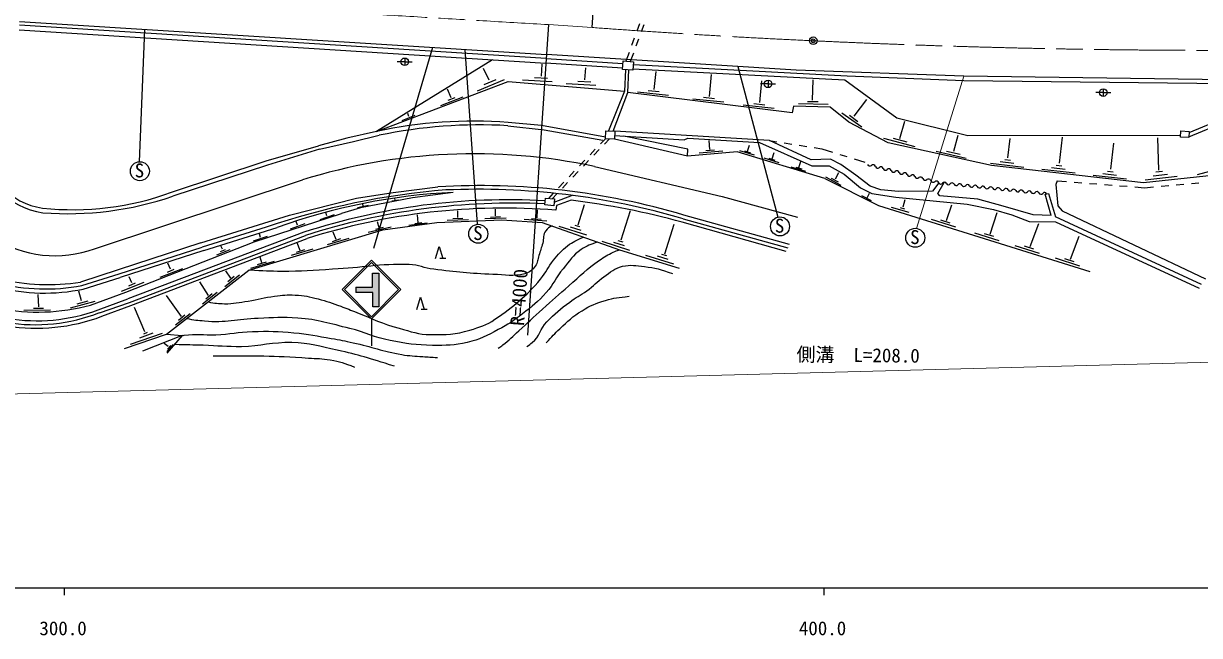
# Model space of a CAD drawing. Units: millimetres, scale not verified. Extents: x 40000 to 680000, y 20000 to 380000.
# Drawn here: x 362640 to 517474, y 198715 to 279238 of the extents above; entities that cross this region are included whole.
import ezdxf
from ezdxf.enums import TextEntityAlignment as Align

# ---------------------------------------------------------------- set-up
doc = ezdxf.new("R2010")
doc.units = ezdxf.units.MM
doc.header["$LTSCALE"] = 1000
doc.header["$PDMODE"] = 32
doc.header["$PDSIZE"] = 500
doc.linetypes.add('CHAIN', pattern=[18.5, 12, -1.5, 3.5, -1.5])
for name, color, linetype, lineweight in [('M-BGD', 7, 'Continuous', 25), ('M-BMK', 2, 'CHAIN', 13), ('M-BMK-SRVR', 3, 'Continuous', 25), ('M-STR-HTXT', 7, 'Continuous', 13), ('M-STR-STRC', 7, 'Continuous', 25), ('M-TTL-BAND', 7, 'Continuous', 25)]:
    doc.layers.add(name, color=color, linetype=linetype, lineweight=lineweight)
doc.styles.add('ＭＳ ゴシック', font='')
doc.styles.get('ＭＳ ゴシック').set_extended_font_data('MS Gothic')

msp = doc.modelspace()

# ---------------------------------------------------------------- hatches: boundary and pattern name
at = {"layer": 'M-STR-STRC'}
msp.add_hatch(color=256, dxfattribs=at).paths.add_polyline_path([(409418, 241969), (409418, 246387), (408588, 246387), (408588, 244546), (406402, 244546), (406402, 243826), (408619, 243826), (408619, 241969)])

# ---------------------------------------------------------------- linework, layer by layer
at = {"layer": 'M-BGD'}
for p, q in [((437507, 278715), (440309, 320490)), ((431450, 274626), (362102, 279033)), ((362119, 279497), (431485, 275147)), ((431750, 279101), (429009, 238236)), ((443752, 279180), (443405, 278243)), ((444322, 279072), (443975, 278134)), ((362079, 278397), (431410, 274031)), ((377906, 261059), (378611, 278463)), ((443058, 277305), (442711, 276367)), ((443628, 277196), (443282, 276258)), ((420749, 275820), (422352, 252815)), ((424405, 274472), (409137, 265041)), ((412830, 274202), (411830, 274202)), ((412830, 274702), (412830, 273702)), ((412830, 274202), (413830, 274202)), ((431450, 274626), (441571, 273997)), ((464392, 273120), (431485, 275147)), ((441511, 273185), (441594, 274312)), ((441594, 274312), (442952, 274212)), ((442365, 275429), (441942, 274287)), ((442935, 275320), (442536, 274243)), ((442952, 274212), (442868, 273084)), ((423952, 271771), (423219, 273332)), ((430838, 272315), (430943, 273907)), ((441524, 273366), (431410, 274031)), ((436563, 271834), (436669, 273426)), ((442868, 273084), (441511, 273185)), ((441902, 273156), (441783, 270329)), ((442224, 270156), (442319, 273125)), ((442884, 273292), (470799, 271846)), ((442924, 273843), (471092, 272335)), ((445682, 270561), (445917, 272922)), ((452976, 269654), (453241, 272536)), ((456673, 273595), (461949, 253758)), ((486444, 272302), (464392, 273120)), ((409137, 265041), (426456, 271618)), ((422431, 270398), (425981, 271880)), ((423305, 271233), (424881, 271880)), ((426456, 271618), (441783, 270329)), ((428357, 271847), (432266, 271590)), ((429902, 272140), (431622, 272035)), ((434082, 271366), (437991, 271109)), ((435627, 271659), (437347, 271553)), ((459590, 268832), (459855, 271713)), ((460672, 271302), (459672, 271302)), ((460672, 271802), (460672, 270802)), ((460672, 271302), (461672, 271302)), ((466534, 269159), (466630, 271815)), ((470799, 271846), (477645, 266843)), ((471092, 272335), (486434, 271738)), ((486434, 271738), (528359, 271277)), ((528364, 271726), (486444, 272302)), ((417580, 268454), (420545, 269588)), ((418937, 269453), (418475, 270592)), ((418568, 269156), (419452, 269489)), ((441783, 270329), (439679, 265111)), ((440257, 265076), (442224, 270156)), ((463841, 267469), (442224, 270156)), ((443491, 270251), (447573, 269822)), ((444881, 270442), (446332, 270279)), ((452175, 269536), (453626, 269372)), ((504811, 270156), (503811, 270156)), ((504811, 270656), (504811, 269656)), ((504811, 270156), (505811, 270156)), ((450785, 269344), (454866, 268916)), ((457399, 268522), (461480, 268093)), ((458789, 268714), (460240, 268550)), ((464034, 268364), (463841, 267469)), ((468848, 268243), (464034, 268364)), ((464689, 268704), (468590, 268640)), ((465842, 268992), (467283, 268977)), ((471323, 266277), (468848, 268243)), ((472021, 267054), (473683, 269231)), ((516068, 264313), (527259, 269029)), ((526999, 269360), (516093, 264860)), ((412492, 266468), (414224, 267178)), ((413382, 267014), (413233, 267412)), ((470375, 267491), (473027, 265665)), ((471405, 267163), (472489, 266360)), ((477645, 266843), (486965, 264500)), ((478025, 264128), (478665, 266398)), ((409137, 265041), (405196, 264165)), ((426415, 265792), (431207, 265265)), ((430858, 265810), (426450, 266231)), ((439279, 264284), (430858, 265810)), ((431207, 265265), (438907, 263902)), ((439267, 264086), (439330, 265132)), ((439330, 265132), (440502, 265061)), ((440502, 265061), (440439, 264016)), ((460845, 263829), (440502, 265061)), ((476466, 263521), (471323, 266277)), ((514979, 264280), (515016, 265100)), ((515016, 265100), (516102, 265051)), ((516102, 265051), (516065, 264231)), ((405196, 264165), (401487, 263128)), ((401619, 262707), (406096, 263735)), ((406096, 263735), (409466, 264531)), ((439267, 264086), (438619, 263409)), ((439775, 264056), (439118, 263369)), ((440439, 264016), (439267, 264086)), ((450078, 261791), (440439, 264016)), ((440468, 264505), (449624, 263948)), ((450113, 262686), (441682, 264431)), ((449624, 263948), (450104, 264147)), ((450104, 264147), (459525, 263576)), ((453002, 262661), (452916, 263851)), ((457981, 262427), (458236, 263233)), ((459525, 263576), (466450, 260515)), ((466345, 261290), (460845, 263829)), ((460845, 263829), (461819, 263677)), ((462807, 263523), (463795, 263369)), ((475849, 264151), (479976, 263059)), ((490103, 260546), (476466, 263521)), ((477128, 264174), (478922, 263675)), ((485123, 262429), (485696, 264547)), ((486965, 264500), (514992, 264568)), ((492221, 261560), (492526, 264123)), ((499039, 260868), (499422, 264278)), ((505794, 260087), (506176, 263496)), ((512138, 259951), (511998, 264199)), ((516065, 264231), (514979, 264280)), ((394589, 261154), (401487, 263128)), ((401619, 262707), (394742, 260617)), ((437927, 262687), (437235, 261965)), ((438426, 262647), (437734, 261925)), ((450078, 261791), (450113, 262686)), ((456606, 262343), (450078, 261791)), ((454711, 262439), (451610, 262170)), ((453622, 262579), (452476, 262486)), ((468135, 258856), (456606, 262343)), ((458886, 261901), (456946, 262494)), ((457559, 262489), (458355, 262239)), ((461210, 261450), (461464, 262256)), ((464783, 263215), (465771, 263060)), ((466759, 262906), (467733, 262754)), ((467733, 262754), (469145, 262314)), ((470100, 262016), (471054, 261719)), ((482786, 262456), (486761, 261539)), ((484163, 262464), (485965, 262031)), ((382118, 257032), (394589, 261154)), ((394742, 260617), (382306, 256530)), ((436543, 261243), (435851, 260521)), ((437042, 261203), (436351, 260481)), ((437800, 260429), (454612, 256484)), ((462114, 260925), (460175, 261518)), ((460788, 261513), (461584, 261263)), ((465640, 259762), (463700, 260355)), ((464314, 260350), (465109, 260100)), ((464735, 260288), (464990, 261094)), ((468900, 261393), (466345, 261290)), ((466450, 260515), (468701, 260504)), ((468701, 260504), (470702, 259404)), ((470246, 260703), (468900, 261393)), ((472235, 259264), (470246, 260703)), ((472009, 261421), (473421, 260981)), ((489951, 260846), (494351, 260343)), ((510114, 258282), (490103, 260546)), ((491238, 261068), (493041, 260846)), ((491847, 261349), (492573, 261267)), ((498009, 260302), (499811, 260080)), ((498617, 260583), (499343, 260501)), ((523070, 260907), (517160, 259339)), ((372005, 249588), (399365, 258662)), ((435160, 259799), (434468, 259076)), ((435659, 259758), (434967, 259036)), ((468135, 258856), (475201, 255307)), ((470307, 257938), (468273, 259020)), ((469001, 258911), (469885, 258417)), ((469557, 258796), (469973, 259639)), ((470702, 259404), (472832, 257625)), ((474096, 257836), (472235, 259264)), ((496722, 260080), (501122, 259577)), ((503476, 259299), (507876, 258796)), ((504764, 259521), (506566, 259299)), ((505372, 259802), (506098, 259720)), ((519540, 259282), (510114, 258282)), ((510324, 258652), (514549, 259167)), ((511366, 259178), (513262, 259436)), ((511740, 259717), (512594, 259810)), ((411327, 257015), (417198, 257737)), ((433776, 258354), (433084, 257632)), ((434275, 258314), (433584, 257592)), ((472832, 257625), (474354, 256853)), ((475524, 257356), (474096, 257836)), ((477853, 257134), (475524, 257356)), ((482343, 257169), (477853, 257134)), ((483139, 258292), (482343, 257169)), ((483022, 256876), (483874, 258320)), ((498721, 258543), (498572, 258067)), ((498572, 258067), (498840, 255244)), ((498721, 258543), (499986, 258443)), ((500983, 258365), (501980, 258287)), ((502977, 258208), (503974, 258130)), ((504971, 258052), (505968, 257973)), ((506964, 257895), (507961, 257817)), ((508958, 257738), (510224, 257639)), ((510224, 257639), (511434, 257750)), ((512429, 257841), (513425, 257931)), ((514421, 258022), (515417, 258113)), ((516413, 258204), (517409, 258295)), ((397653, 254031), (406473, 256242)), ((406473, 256242), (411327, 257015)), ((413861, 256314), (407009, 254997)), ((411114, 255896), (412057, 256059)), ((411555, 256031), (411509, 256226)), ((419197, 257016), (413861, 256314)), ((431281, 255384), (431371, 256271)), ((431371, 256271), (432533, 256153)), ((432393, 256910), (431744, 256233)), ((432892, 256870), (432234, 256183)), ((432533, 256153), (432443, 255266)), ((434897, 256622), (432484, 255670)), ((434755, 255996), (432811, 255310)), ((454612, 256484), (464565, 253759)), ((474284, 255922), (473011, 256568)), ((473726, 256320), (474008, 256903)), ((474354, 256853), (477478, 256373)), ((477478, 256373), (486904, 255478)), ((478464, 255107), (478714, 256100)), ((483279, 256584), (483022, 256876)), ((488276, 256127), (483279, 256584)), ((486904, 255478), (490333, 254752)), ((491623, 255203), (488276, 256127)), ((497148, 256796), (497593, 256890)), ((497936, 253964), (497148, 256796)), ((497593, 256890), (498498, 253801)), ((385970, 250381), (397653, 254031)), ((393011, 250512), (404515, 254256)), ((401695, 253444), (403607, 254107)), ((402593, 253928), (402444, 254372)), ((407009, 254997), (404515, 254256)), ((406619, 255035), (408080, 255321)), ((407347, 255248), (407302, 255463)), ((414604, 253019), (414492, 254073)), ((419805, 253702), (419804, 254611)), ((424773, 253918), (424771, 254826)), ((430265, 253665), (430306, 254733)), ((432443, 255266), (431281, 255384)), ((432811, 255310), (432720, 254673)), ((435658, 252764), (436500, 255422)), ((441344, 250759), (442569, 254627)), ((463501, 250174), (449599, 254018)), ((475201, 255307), (503032, 246619)), ((479249, 254353), (476935, 255029)), ((478043, 255029), (478631, 254873)), ((484174, 253322), (484852, 255398)), ((489909, 251532), (490838, 254378)), ((490333, 254752), (492767, 254074)), ((495580, 254068), (491623, 255203)), ((492767, 254074), (495049, 253195)), ((497936, 253964), (495580, 254068)), ((498840, 255244), (499407, 254573)), ((499407, 254573), (518245, 245639)), ((394605, 252437), (386174, 249808)), ((386376, 249350), (396053, 252411)), ((397800, 252244), (399711, 252907)), ((398697, 252727), (398549, 253172)), ((411054, 252436), (408000, 251744)), ((409997, 252389), (408972, 252140)), ((409461, 252363), (409258, 253164)), ((409961, 252079), (417043, 253035)), ((415802, 252984), (413356, 252655)), ((415069, 253019), (414171, 252891)), ((417043, 253035), (425635, 253408)), ((421241, 253398), (418417, 253304)), ((419166, 253562), (420461, 253609)), ((426208, 253614), (423384, 253520)), ((424133, 253777), (425428, 253824)), ((425635, 253408), (430919, 253074)), ((431535, 253229), (428570, 253432)), ((429506, 253580), (430794, 253502)), ((430919, 253074), (441110, 249480)), ((436805, 251372), (433154, 252542)), ((434616, 252495), (436032, 252051)), ((435213, 252694), (435845, 252519)), ((447098, 248951), (448323, 252819)), ((463060, 249222), (449366, 253091)), ((449507, 253547), (463294, 249706)), ((485384, 252425), (482177, 253447)), ((483379, 253416), (484603, 253033)), ((495049, 253195), (498533, 253152)), ((495194, 249882), (496304, 252918)), ((517745, 244902), (498498, 253801)), ((498533, 253152), (517434, 244432)), ((399569, 251765), (376371, 242991)), ((376582, 242517), (399767, 251363)), ((376757, 242149), (399977, 250941)), ((392325, 246797), (409961, 252079)), ((392924, 250644), (394781, 251268)), ((393860, 251097), (393704, 251557)), ((405454, 250967), (402634, 250113)), ((404377, 250885), (403277, 250510)), ((403804, 250811), (403422, 251794)), ((491118, 250635), (487912, 251657)), ((489113, 251625), (490338, 251243)), ((500513, 248222), (501623, 251257)), ((385970, 250381), (375121, 246833)), ((375222, 246284), (386174, 249808)), ((386376, 249350), (375344, 245828)), ((376111, 243899), (393011, 250512)), ((388092, 248786), (389829, 249494)), ((388570, 249244), (389246, 249499)), ((388836, 249556), (388622, 249977)), ((400712, 249547), (397892, 248692)), ((399636, 249465), (398536, 249090)), ((399062, 249391), (398680, 250374)), ((416904, 248298), (417384, 249898)), ((417384, 249898), (417864, 248298)), ((442490, 249367), (438839, 250537)), ((440302, 250490), (441718, 250045)), ((440899, 250689), (441531, 250514)), ((441110, 249480), (448957, 247031)), ((496403, 248985), (493197, 250007)), ((494398, 249975), (495623, 249593)), ((395639, 247943), (392526, 247007)), ((394609, 247826), (393415, 247475)), ((394032, 247763), (393813, 248489)), ((418264, 248298), (417464, 248298)), ((448244, 247559), (444593, 248729)), ((446056, 248682), (447472, 248237)), ((446653, 248881), (447285, 248705)), ((501722, 247324), (498516, 248346)), ((499717, 248315), (500942, 247933)), ((375121, 246833), (370161, 245222)), ((370313, 244777), (375222, 246284)), ((380632, 245854), (383628, 247012)), ((381478, 238342), (392325, 246797)), ((381580, 246532), (382481, 246919)), ((382001, 246930), (381627, 247726)), ((389930, 245743), (389259, 246694)), ((370501, 244297), (375344, 245828)), ((375541, 244041), (378537, 245200)), ((376489, 244720), (377390, 245106)), ((376910, 245118), (376536, 245914)), ((387011, 243468), (385844, 245229)), ((391077, 246109), (389126, 244596)), ((390382, 245946), (389548, 245243)), ((364653, 241972), (364583, 243587)), ((370291, 242744), (369940, 244008)), ((371442, 242192), (376111, 243899)), ((383436, 240681), (381473, 243465)), ((388158, 243834), (386208, 242321)), ((387464, 243671), (386629, 242969)), ((414416, 241623), (414896, 243223)), ((414896, 243223), (415376, 241623)), ((362664, 241504), (366210, 241562)), ((363939, 241773), (365250, 241773)), ((368804, 241832), (372058, 242686)), ((369717, 242358), (371168, 242768)), ((372484, 241576), (376371, 242991)), ((372653, 241191), (376582, 242517)), ((372943, 240717), (376757, 242149)), ((378612, 238690), (377260, 241885)), ((415776, 241623), (414976, 241623)), ((384583, 241048), (382633, 239534)), ((383889, 240884), (383054, 240182)), ((380894, 238462), (376664, 237023)), ((379648, 238480), (377910, 237830)), ((378928, 238567), (378419, 238357)), ((375931, 236464), (381478, 238342)), ((383533, 238185), (378308, 236124)), ((381692, 236720), (381140, 237139)), ((381478, 238342), (383533, 238185)), ((382341, 237021), (381498, 236061)), ((383533, 238185), (381520, 235860)), ((382021, 236866), (381605, 236401))]:
    msp.add_line(p, q, dxfattribs=at)
for centre, radius in [((412830, 274202), 500), ((460672, 271302), 500), ((504811, 270156), 500), ((377959, 259810), 1250), ((422514, 251575), 1250), ((462241, 252543), 1250), ((480053, 251042), 1250)]:
    msp.add_circle(centre, radius, dxfattribs=at)
for centre, radius, start, end in [((421939, 205282), 61116, 85.76738, 102.09118), ((422645, 201924), 63979, 86.62183, 101.88694), ((366468, 263833), 9576, 182.34158, 262.34196), ((366324, 263731), 8852, 181.19416, 262.4264), ((366814, 264087), 15400, 185.85368, 289.70025), ((421965, 185990), 76105, 77.99077, 107.27489), ((474062, 260799), 316, 197.28693, 313.85979), ((474500, 260343), 316, 17.28693, 133.85979), ((475104, 260531), 316, 197.28693, 313.85979), ((475542, 260075), 316, 17.28693, 133.85979), ((476146, 260263), 316, 197.28693, 313.85979), ((476584, 259807), 316, 17.28693, 133.85979), ((477188, 259995), 316, 197.28693, 313.85979), ((477626, 259539), 316, 17.28693, 133.85979), ((478230, 259727), 316, 197.28693, 313.85979), ((478668, 259271), 316, 17.28693, 133.85979), ((479272, 259459), 316, 197.28693, 313.85979), ((479711, 259003), 316, 17.28693, 133.85979), ((480315, 259191), 316, 197.28693, 313.85979), ((480753, 258734), 316, 17.28693, 133.85979), ((481357, 258922), 316, 197.28693, 313.85979), ((481795, 258466), 316, 17.28693, 133.85979), ((369178, 292445), 37703, 263.8778, 290.07301), ((425879, 160964), 96672, 94.52227, 108.87506), ((422874, 164191), 93719, 73.43155, 93.47213), ((422479, 161367), 96061, 73.65881, 92.51937), ((482399, 258654), 316, 197.28693, 313.85979), ((482837, 258198), 316, 17.28693, 133.85979), ((483407, 258407), 292, 203.24545, 325.07451), ((483886, 258073), 292, 23.24545, 145.07451), ((484422, 258304), 292, 203.24545, 325.07451), ((484901, 257969), 292, 23.24545, 145.07451), ((485437, 258200), 292, 203.24545, 325.07451), ((485916, 257866), 292, 23.24545, 145.07451), ((486452, 258096), 292, 203.24545, 325.07451), ((486931, 257762), 292, 23.24545, 145.07451), ((487467, 257992), 292, 203.24545, 325.07451), ((487946, 257658), 292, 23.24545, 145.07451), ((488482, 257888), 292, 203.24545, 325.07451), ((488961, 257554), 292, 23.24545, 145.07451), ((489497, 257785), 292, 203.24545, 325.07451), ((489976, 257450), 292, 23.24545, 145.07451), ((490512, 257681), 292, 203.24545, 325.07451), ((490991, 257347), 292, 23.24545, 145.07451), ((491528, 257577), 292, 203.24545, 325.07451), ((492006, 257243), 292, 23.24545, 145.07451), ((492543, 257473), 292, 203.24545, 325.07451), ((493021, 257139), 292, 23.24545, 145.07451), ((493558, 257369), 292, 203.24545, 325.07451), ((494036, 257035), 292, 23.24545, 145.07451), ((494573, 257265), 292, 203.24545, 325.07451), ((495051, 256931), 292, 23.24545, 145.07451), ((495588, 257162), 292, 203.24545, 325.07451), ((496066, 256827), 292, 23.24545, 145.07451), ((368466, 296767), 42551, 265.58703, 288.98092), ((423055, 177164), 79945, 92.76573, 109.7399), ((426429, 169559), 86483, 86.74875, 108.09396), ((427082, 165637), 89972, 87.31652, 107.67363), ((421525, 151261), 105568, 74.70856, 82.80069), ((496603, 257058), 292, 203.24545, 325.07451), ((497081, 256724), 292, 23.24545, 145.07451), ((425843, 169500), 85450, 85.38394, 107.61961), ((364206, 262946), 23337, 230.30166, 291.22051), ((364429, 263170), 23047, 230.25256, 290.45754), ((365468, 269660), 25351, 255.61276, 281.01909), ((365894, 272843), 27949, 256.57635, 278.78191), ((364310, 263579), 24437, 231.42768, 290.68647), ((365392, 268527), 24762, 255.43367, 281.90524), ((364530, 267460), 26196, 258.62435, 285.29803)]:
    msp.add_arc(centre, radius, start, end, dxfattribs=at)
for points, knots in [([(432261, 252601), (431866, 252423), (431663, 252287), (431392, 251966), (430971, 251469), (431174, 250973), (430997, 250347), (430816, 249708), (430686, 249359), (430483, 248727), (430307, 248180), (430385, 247777), (430027, 247328), (429611, 246806), (429301, 246483), (428658, 246310), (427069, 245881), (426091, 246179), (424447, 246235), (421390, 246338), (419682, 246540), (416645, 246898), (415365, 247048), (414695, 247498), (413406, 247529), (409466, 247624), (407271, 247107), (403335, 246898), (400729, 246759), (399269, 246588), (396660, 246621), (394965, 246642), (394382, 246660), (392325, 246797)], [0, 0, 0, 0, 1, 1, 1, 2, 2, 2, 3, 3, 3, 4, 4, 4, 5, 5, 5, 6, 6, 6, 7, 7, 7, 8, 8, 8, 9, 9, 9, 10, 10, 10, 11, 11, 11, 11]), ([(386936, 242597), (387911, 242425), (388246, 242391), (389093, 242369), (390319, 242336), (390999, 242546), (392213, 242724), (393578, 242925), (394319, 243186), (395688, 243356), (396746, 243487), (397348, 243565), (398413, 243514), (399601, 243457), (400259, 243281), (401415, 243001), (402607, 242711), (403242, 242428), (404401, 242025), (405233, 241736), (405685, 241535), (406510, 241223), (408684, 240402), (409830, 239716), (412079, 239130), (413692, 238710), (414598, 238315), (416265, 238301), (418284, 238283), (419469, 238303), (421399, 238893), (422748, 239305), (423566, 239501), (424717, 240315), (427270, 242119), (428695, 243226), (430720, 245607), (431483, 246504), (431652, 247202), (432418, 248096), (433093, 248882), (433441, 249376), (434275, 249991), (435030, 250549), (435397, 250720), (436383, 251147)], [0, 0, 0, 0, 1, 1, 1, 2, 2, 2, 3, 3, 3, 4, 4, 4, 5, 5, 5, 6, 6, 6, 7, 7, 7, 8, 8, 8, 9, 9, 9, 10, 10, 10, 11, 11, 11, 12, 12, 12, 13, 13, 13, 14, 14, 14, 15, 15, 15, 15]), ([(438251, 250488), (437252, 250165), (436858, 249988), (436067, 249482), (434927, 248753), (434549, 248009), (433679, 246972), (432718, 245827), (432461, 244965), (431468, 243848), (430371, 242614), (429628, 242035), (428326, 241022), (427159, 240114), (426462, 239645), (425154, 238956), (423625, 238151), (422745, 237661), (421059, 237283), (419315, 236892), (418289, 236856), (416502, 236881), (414300, 236913), (413065, 237114), (410903, 237531), (408781, 237940), (407700, 238598), (405601, 239110), (402950, 239758), (401472, 240275), (398751, 240484), (396721, 240640), (395573, 240508), (393538, 240431), (390777, 240327), (389224, 239791), (386475, 240065), (385546, 240157), (385186, 240176), (384108, 240392)], [0, 0, 0, 0, 1, 1, 1, 2, 2, 2, 3, 3, 3, 4, 4, 4, 5, 5, 5, 6, 6, 6, 7, 7, 7, 8, 8, 8, 9, 9, 9, 10, 10, 10, 11, 11, 11, 12, 12, 12, 13, 13, 13, 13]), ([(425154, 236510), (425440, 236707), (425517, 236771), (425746, 236944), (426617, 237604), (427025, 238071), (427839, 238800), (429068, 239900), (429732, 240543), (430959, 241644), (432310, 242855), (433062, 243538), (434435, 244724), (435985, 246064), (436772, 246926), (438463, 248082), (439143, 248546), (439528, 248815), (440280, 249148), (440600, 249289), (440717, 249344), (441110, 249480)], [0, 0, 0, 0, 1, 1, 1, 2, 2, 2, 3, 3, 3, 4, 4, 4, 5, 5, 5, 6, 6, 6, 7, 7, 7, 7]), ([(428906, 236746), (429242, 236940), (429350, 237044), (429617, 237260), (430631, 238081), (430658, 239033), (431552, 239985), (432615, 241117), (433318, 241650), (434553, 242592), (435387, 243227), (435964, 243427), (436805, 244053), (437719, 244734), (438118, 245261), (439056, 245909), (439959, 246534), (440435, 247040), (441504, 247292), (442601, 247549), (443267, 247367), (444388, 247252), (445873, 247100), (446443, 246878), (448100, 246344)], [0, 0, 0, 0, 1, 1, 1, 2, 2, 2, 3, 3, 3, 4, 4, 4, 5, 5, 5, 6, 6, 6, 7, 7, 7, 8, 8, 8, 8]), ([(431473, 237220), (432271, 238124), (432524, 238384), (433250, 239077), (434313, 240091), (434926, 240668), (436173, 241446), (437286, 242142), (437994, 242417), (439253, 242789), (440440, 243140), (440941, 243198), (442373, 243342)], [0, 0, 0, 0, 1, 1, 1, 2, 2, 2, 3, 3, 3, 4, 4, 4, 4]), ([(383533, 238185), (383652, 238207), (383689, 238208), (383789, 238222), (385400, 238437), (386325, 238229), (387949, 238292), (389841, 238366), (390885, 238660), (392777, 238713), (394916, 238773), (396123, 238763), (398253, 238555), (400186, 238367), (401254, 238129), (403168, 237801), (404291, 237608), (404915, 237475), (406029, 237239), (408549, 236705), (409893, 236088), (412436, 235677), (413517, 235502), (414135, 235495), (415227, 235413), (415974, 235357), (416216, 235341), (417141, 235290)], [0, 0, 0, 0, 1, 1, 1, 2, 2, 2, 3, 3, 3, 4, 4, 4, 5, 5, 5, 6, 6, 6, 7, 7, 7, 8, 8, 8, 9, 9, 9, 9]), ([(411471, 234149), (407956, 235256), (406933, 235611), (403949, 236243), (401631, 236733), (400335, 237195), (397966, 237250), (395366, 237310), (393930, 236767), (391331, 236717), (389363, 236679), (388262, 236837), (386295, 236894), (384813, 236938), (384344, 236950), (382499, 236991)], [0, 0, 0, 0, 1, 1, 1, 2, 2, 2, 3, 3, 3, 4, 4, 4, 5, 5, 5, 5]), ([(387614, 235519), (393617, 235488), (395266, 235578), (400151, 235220), (401278, 235138), (401921, 235177), (403034, 234983), (404318, 234759), (404800, 234565), (406233, 234035)], [0, 0, 0, 0, 1, 1, 1, 2, 2, 2, 3, 3, 3, 3])]:
    msp.add_open_spline(points, degree=3, knots=knots, dxfattribs=at)
at = {"layer": 'M-BMK'}
msp.add_line((431750, 279101), (437507, 278715), dxfattribs=at)
for centre, radius, start, end in [((813690, 6940282), 6672122, 266.16024, 266.71836), ((514871, 1323953), 1048098, 265.76696, 267.3612), ((520610, 1427559), 1151858, 267.3133, 271.58299)]:
    msp.add_arc(centre, radius, start, end, dxfattribs=at)
at = {"layer": 'M-BMK-SRVR'}
msp.add_circle((466617, 276967), 500, dxfattribs=at)
msp.add_point((466617, 276967), dxfattribs=at)
at = {"layer": 'M-STR-HTXT'}
for p, q in [((480236, 252279), (486444, 272302)), ((360188, 230462), (568042, 235963))]:
    msp.add_line(p, q, dxfattribs=at)
at = {"layer": 'M-STR-STRC'}
for p, q in [((416503, 276086), (408705, 249652)), ((404604, 244224), (408465, 248085)), ((404901, 244224), (408465, 247788)), ((408465, 248085), (412326, 244224)), ((408465, 247788), (412029, 244224)), ((408588, 244546), (408588, 246387)), ((408588, 246387), (409418, 246387)), ((409418, 246387), (409418, 241969)), ((408465, 240363), (404604, 244224)), ((408465, 240660), (404901, 244224)), ((406402, 244546), (406402, 243826)), ((406402, 244546), (408588, 244546)), ((408619, 243826), (406402, 243826)), ((412326, 244224), (408465, 240363)), ((412029, 244224), (408465, 240660)), ((408619, 241969), (408619, 243826)), ((409418, 241969), (408619, 241969)), ((408465, 240363), (408465, 236807))]:
    msp.add_line(p, q, dxfattribs=at)
at = {"layer": 'M-TTL-BAND'}
for p, q in [((40000, 205000), (579000, 205000)), ((368000, 205000), (368000, 204000)), ((468000, 205000), (468000, 204000))]:
    msp.add_line(p, q, dxfattribs=at)

# ---------------------------------------------------------------- texts
at = {"layer": 'M-BGD', "style": 'ＭＳ ゴシック'}
for p in [(377280, 258436), (421835, 250202), (461562, 251169), (479375, 249669)]:
    msp.add_text('S', height=1833, dxfattribs=at).set_placement(p, align=Align.BOTTOM_LEFT)
msp.add_text('R=4000', height=1833, rotation=86.163, dxfattribs=at).set_placement((429085, 239373), align=Align.BOTTOM_LEFT)
at = {"layer": 'M-STR-HTXT', "style": 'ＭＳ ゴシック'}
msp.add_text('側溝\u3000L=208.0', height=1833, rotation=359.319, dxfattribs=at).set_placement((464399, 234248), align=Align.BOTTOM_LEFT)
at = {"layer": 'M-TTL-BAND', "style": 'ＭＳ ゴシック'}
for s, p in [('300.0', (367844, 198195)), ('400.0', (467844, 198195))]:
    msp.add_text(s, height=1833, dxfattribs=at).set_placement(p, align=Align.BOTTOM_CENTER)

doc.saveas('drawing.dxf')
